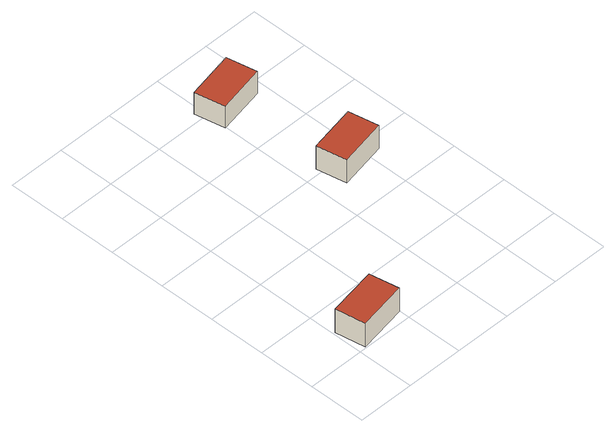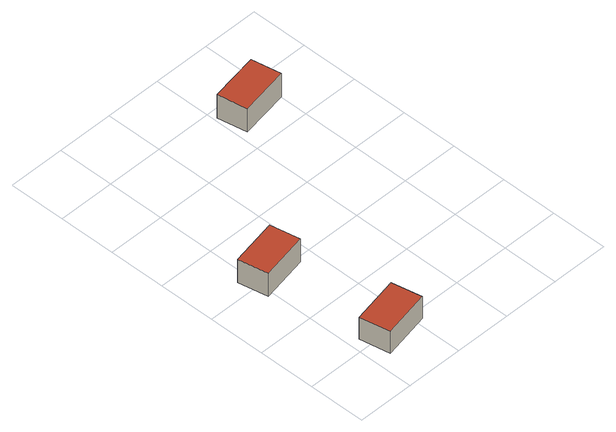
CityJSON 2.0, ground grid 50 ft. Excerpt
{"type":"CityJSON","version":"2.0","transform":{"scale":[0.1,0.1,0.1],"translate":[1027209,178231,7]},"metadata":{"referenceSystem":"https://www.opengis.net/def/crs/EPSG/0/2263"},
"CityObjects":{
"building1":{"type":"Building","attributes":{"name":"Bldg_4210015128","BIN":"4293610"},"geometry":[{"type":"MultiSurface","lod":"2","boundaries":[[[0,1,2,3]],[[4,5,6,7]],[[4,7,3,2]],[[5,4,2,1]],[[6,5,1,0]],[[7,6,0,3]]],"semantics":{"surfaces":[{"type":"GroundSurface"},{"type":"RoofSurface","BIN":"4293610"},{"type":"WallSurface"}],"values":[0,1,2,2,2,2]}}]},
"building2":{"type":"Building","attributes":{"name":"Bldg_4210006788","BIN":"4293656"},"geometry":[{"type":"MultiSurface","lod":"2","boundaries":[[[8,9,10,11]],[[12,13,14,15]],[[12,15,11,10]],[[13,12,10,9]],[[14,13,9,8]],[[15,14,8,11]]],"semantics":{"surfaces":[{"type":"GroundSurface"},{"type":"RoofSurface","BIN":"4293656"},{"type":"WallSurface"}],"values":[0,1,2,2,2,2]}}]},
"building3":{"type":"Building","attributes":{"name":"Bldg_4210002508","BIN":"4293659"},"geometry":[{"type":"MultiSurface","lod":"2","boundaries":[[[16,17,18,19]],[[20,21,22,23]],[[20,23,19,18]],[[21,20,18,17]],[[22,21,17,16]],[[23,22,16,19]]],"semantics":{"surfaces":[{"type":"GroundSurface"},{"type":"RoofSurface","BIN":"4293659"},{"type":"WallSurface"}],"values":[0,1,2,2,2,2]}}]}
},
"vertices":[
[55,1,23],[7,263,23],[439,342,23],[487,80,23],[439,342,257],[7,263,257],[55,1,257],[487,80,257],
[1185,1285,17],[1134,1547,17],[1552,1628,17],[1603,1367,17],[1552,1628,246],[1134,1547,246],[1185,1285,246],[1603,1367,246],
[991,2313,8],[938,2577,8],[1359,2662,8],[1412,2398,8],[1359,2662,225],[938,2577,225],[991,2313,225],[1412,2398,225]
]}
